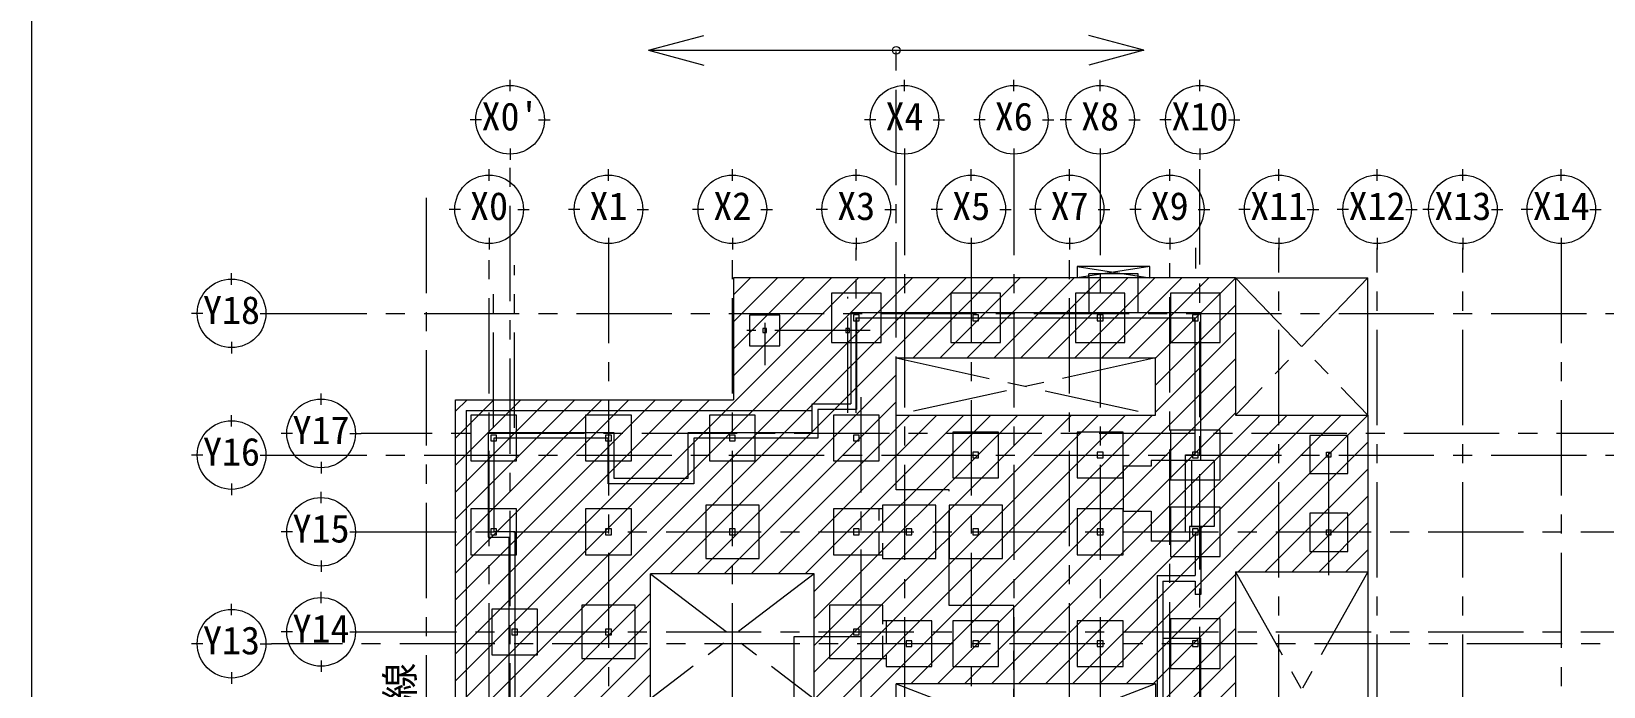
# Model space of a CAD drawing. Units: millimetres on the paper, enlarged 200 times, with parts at 1:1000. Extents: x -59400 to 184562, y -133173 to 46006.
# Drawn here: x 15604 to 32104, y 24112 to 30987 of the extents above; entities that cross this region are included whole.
import ezdxf
from ezdxf.enums import TextEntityAlignment as Align

# ---------------------------------------------------------------- set-up
doc = ezdxf.new("R2010")
doc.units = ezdxf.units.MM
doc.header["$LTSCALE"] = 200
doc.linetypes.add('CHAIN1', pattern=[8, 5, -1, 1, -1])
doc.linetypes.add('DASHED1', pattern=[1.8, 1.2, -0.6])
for name, color, linetype, lineweight in [('E-0', 4, 'CHAIN1', 5), ('E-1', 2, 'Continuous', 18), ('E-2', 7, 'Continuous', 9), ('E-3', 4, 'Continuous', 5), ('E-4', 3, 'Continuous', 13), ('E-5', 3, 'Continuous', 13), ('E-8', 2, 'Continuous', 18), ('E-A', 3, 'Continuous', 13), ('E-B', 2, 'CHAIN1', 18), ('E-E', 3, 'Continuous', 13)]:
    doc.layers.add(name, color=color, linetype=linetype, lineweight=lineweight)
doc.layers.add('E-D', color=7, linetype='Continuous')
doc.styles.add('ＭＳ ゴシック', font='')
doc.styles.get('ＭＳ ゴシック').set_extended_font_data('MS Gothic')

msp = doc.modelspace()

# ---------------------------------------------------------------- linework, layer by layer
at = {"layer": 'E-0', "color": 6, "linetype": 'Continuous', "lineweight": 20}
for p, q in [((15603.9, 31464.7), (15603.9, 10392.8)), ((22080.4, 30789.5), (27280.4, 30789.5))]:
    msp.add_line(p, q, dxfattribs=at)
at = {"layer": 'E-0', "color": 6, "lineweight": 20}
for p, q in [((24680.4, 26175.9), (24680.4, 30789.5)), ((25234.4, 26175.9), (24680.4, 26175.9)), ((25234.4, 24961.9), (25234.4, 26175.9)), ((25914.4, 24961.9), (25234.4, 24961.9)), ((25914.4, 23087.9), (25914.4, 24961.9))]:
    msp.add_line(p, q, dxfattribs=at)
at = {"layer": 'E-0'}
for p, q in [((20627.4, 16956), (20627.4, 29640.5)), ((24767.4, 29640.5), (24767.4, 15987.2)), ((27867.4, 22140.6), (27867.4, 29640.5)), ((20407.4, 15987.2), (20407.4, 28717.2)), ((24260.4, 26984.2), (24260.4, 28717.2)), ((25467.4, 28717.2), (25467.4, 15987.2)), ((29727.4, 15656.9), (29727.4, 28717.2)), ((30627.4, 15656.9), (30627.4, 28717.2)), ((20674.4, 26828.9), (20674.4, 28535.9)), ((20454.4, 26828.9), (20454.4, 28317.2)), ((24171.4, 26984.2), (24171.4, 28200.6)), ((18124.2, 28028.9), (36469.1, 28028.9)), ((23299.4, 27929.3), (23299.4, 27483.7)), ((24406.3, 27848.9), (23112.2, 27848.9)), ((24307.4, 27149.6), (24307.4, 15987.2)), ((37409.1, 26768.9), (19064.2, 26768.9)), ((18124.2, 26541.9), (36469.1, 26541.9))]:
    msp.add_line(p, q, dxfattribs=at)
at = {"layer": 'E-0', "color": 6, "linetype": 'Continuous', "lineweight": 20}
msp.add_circle((24680.4, 30789.5), 40, dxfattribs=at)
at = {"layer": 'E-1'}
for p, q in [((24000.4, 28241.9), (24000.4, 27721.9)), ((25254.4, 28241.9), (25254.4, 27721.9)), ((26560.4, 28241.9), (26560.4, 27721.9)), ((24000.4, 27721.9), (24520.4, 27721.9)), ((25254.4, 27721.9), (25774.4, 27721.9)), ((26560.4, 27721.9), (27080.4, 27721.9)), ((27560.4, 26801.9), (27560.4, 26281.9)), ((27560.4, 26281.9), (28080.4, 26281.9)), ((24020.4, 25975.9), (24020.4, 25495.9)), ((24534.4, 25975.9), (24020.4, 25975.9)), ((24534.4, 26015.9), (24534.4, 25975.9)), ((24020.4, 25495.9), (24534.4, 25495.9)), ((24534.4, 25495.9), (24534.4, 25455.9)), ((24540.4, 24801.9), (24540.4, 24965.9)), ((25054.4, 24801.9), (24540.4, 24801.9)), ((28080.4, 24821.9), (27560.4, 24821.9)), ((28080.4, 24301.9), (28080.4, 24821.9)), ((23980.4, 24405.9), (24574.4, 24405.9)), ((24574.4, 24405.9), (24574.4, 24321.9))]:
    msp.add_line(p, q, dxfattribs=at)
at = {"layer": 'E-1', "linetype": 'DASHED1'}
for p, q in [((24500.4, 25495.9), (24500.4, 25975.9)), ((24534.4, 25975.9), (24534.4, 25495.9)), ((24540.4, 24405.9), (24540.4, 24801.9)), ((24574.4, 24801.9), (24574.4, 24405.9))]:
    msp.add_line(p, q, dxfattribs=at)
at = {"layer": 'E-1'}
for points in [[(24520.4, 27721.9), (24520.4, 28241.9), (24000.4, 28241.9)], [(25774.4, 27721.9), (25774.4, 28241.9), (25254.4, 28241.9)], [(27080.4, 27721.9), (27080.4, 28241.9), (26560.4, 28241.9)], [(28080.4, 26281.9), (28080.4, 26801.9), (27560.4, 26801.9)], [(24534.4, 25455.9), (25094.4, 25455.9), (25094.4, 26015.9), (24534.4, 26015.9)], [(24540.4, 24965.9), (23980.4, 24965.9), (23980.4, 24405.9)], [(24574.4, 24321.9), (25054.4, 24321.9), (25054.4, 24801.9)], [(27560.4, 24821.9), (27560.4, 24301.9), (28080.4, 24301.9)]]:
    msp.add_lwpolyline(points, dxfattribs=at)
for points in [[(27560.4, 27721.9), (28080.4, 27721.9), (28080.4, 28241.9), (27560.4, 28241.9)], [(23139.4, 27688.9), (23459.4, 27688.9), (23459.4, 28008.9), (23139.4, 28008.9)], [(20214.4, 26481.9), (20694.4, 26481.9), (20694.4, 26961.9), (20214.4, 26961.9)], [(21420.3, 26481.9), (21900.3, 26481.9), (21900.3, 26961.9), (21420.3, 26961.9)], [(22720.4, 26481.9), (23200.4, 26481.9), (23200.4, 26961.9), (22720.4, 26961.9)], [(24020.4, 26481.9), (24500.4, 26481.9), (24500.4, 26961.9), (24020.4, 26961.9)], [(25274.4, 26301.9), (25754.4, 26301.9), (25754.4, 26781.9), (25274.4, 26781.9)], [(26580.4, 26301.9), (27060.4, 26301.9), (27060.4, 26781.9), (26580.4, 26781.9)], [(29020.4, 26346.9), (29420.4, 26346.9), (29420.4, 26746.9), (29020.4, 26746.9)], [(20214.4, 25495.9), (20694.4, 25495.9), (20694.4, 25975.9), (20214.4, 25975.9)], [(21420.3, 25495.9), (21900.3, 25495.9), (21900.3, 25975.9), (21420.3, 25975.9)], [(22680.4, 25455.9), (23240.4, 25455.9), (23240.4, 26015.9), (22680.4, 26015.9)], [(25234.4, 25455.9), (25794.4, 25455.9), (25794.4, 26015.9), (25234.4, 26015.9)], [(26580.4, 25495.9), (27060.4, 25495.9), (27060.4, 25975.9), (26580.4, 25975.9)], [(27560.4, 25475.9), (28080.4, 25475.9), (28080.4, 25995.9), (27560.4, 25995.9)], [(29020.4, 25530.9), (29420.4, 25530.9), (29420.4, 25930.9), (29020.4, 25930.9)], [(20434.4, 24445.9), (20914.4, 24445.9), (20914.4, 24925.9), (20434.4, 24925.9)], [(21380.3, 24405.9), (21940.3, 24405.9), (21940.3, 24965.9), (21380.3, 24965.9)], [(25274.4, 24321.9), (25754.4, 24321.9), (25754.4, 24801.9), (25274.4, 24801.9)], [(26580.4, 24321.9), (27060.4, 24321.9), (27060.4, 24801.9), (26580.4, 24801.9)]]:
    msp.add_lwpolyline(points, close=True, dxfattribs=at)
at = {"layer": 'E-2'}
for p, q in [((26700.3, 28412.9), (26700.3, 28444.9)), ((27220.4, 28444.9), (26700.3, 28444.9)), ((26700.3, 28412.9), (26700.3, 28038.9)), ((27220.4, 28038.9), (27220.4, 28444.9)), ((24203.4, 28038.9), (27877.4, 28038.9)), ((24203.4, 28038.9), (24203.4, 27078.9)), ((27877.4, 26484.9), (27877.4, 28038.9)), ((23797.3, 27078.9), (24203.4, 27078.9)), ((20167.4, 27008.9), (23797.3, 27008.9)), ((20397.4, 26778.9), (20397.4, 25678.9)), ((27877.4, 25792.9), (27877.4, 25078.9)), ((20397.4, 25678.9), (20617.3, 25678.9)), ((27817.4, 25732.9), (27817.4, 25278.9)), ((27417.4, 25278.9), (27817.4, 25278.9)), ((27477.4, 25218.9), (27817.4, 25218.9)), ((27817.4, 25218.9), (27817.4, 25078.9)), ((27877.4, 25078.9), (27817.4, 25078.9)), ((27477.4, 24618.9), (27877.4, 24618.9)), ((27877.4, 22724.9), (27877.4, 24618.9))]:
    msp.add_line(p, q, dxfattribs=at)
for points in [[(27817.4, 25732.9), (27717.4, 25732.9), (27717.4, 26544.9), (27817.4, 26544.9), (27817.4, 27978.9), (24263.4, 27978.9), (24263.4, 27018.9), (23857.3, 27018.9), (23857.3, 26718.9), (22557.4, 26718.9), (22557.4, 26238.9), (21657.3, 26238.9), (21657.3, 26718.9), (20457.4, 26718.9), (20457.4, 25738.9), (20677.3, 25738.9), (20677.3, 23538.9)], [(20397.4, 26778.9), (21717.3, 26778.9), (21717.3, 26298.9), (22497.4, 26298.9), (22497.4, 26778.9), (23797.3, 26778.9), (23797.3, 27078.9)], [(20167.4, 27008.9), (20167.4, 22268.9), (22967.3, 22268.9), (22967.3, 21848.9)], [(27877.4, 26484.9), (27777.4, 26484.9), (27777.4, 25792.9), (27877.4, 25792.9)], [(20397.4, 23598.9), (20617.3, 23598.9), (20617.3, 25678.9)], [(27417.4, 25278.9), (27417.4, 22664.9), (33357.4, 22664.9)], [(27477.4, 25218.9), (27477.4, 22724.9), (33417.4, 22724.9), (33417.4, 22324.9)]]:
    msp.add_lwpolyline(points, dxfattribs=at)
at = {"layer": 'E-3', "linetype": 'CHAIN1'}
for p, q in [((25914.4, 29640.5), (25914.4, 21248.7)), ((26820.4, 29640.5), (26820.4, 21992.9)), ((21660.4, 28717.2), (21660.4, 15987.2)), ((22960.4, 15987.2), (22960.4, 28717.2)), ((26500.4, 15987.2), (26500.4, 28717.2)), ((27820.4, 28717.2), (27820.4, 28500.9)), ((28694.4, 15656.9), (28694.4, 28717.2)), ((31660.4, 28717.2), (31660.4, 15656.9)), ((27550.4, 15999.1), (27550.4, 28557.2)), ((29220.4, 25705.9), (29220.4, 26571.9)), ((29220.4, 25282.4), (29220.4, 26571.9)), ((19064.2, 25735.9), (37409.1, 25735.9)), ((19064.2, 24685.9), (37409.1, 24685.9)), ((36469.1, 24561.9), (18124.2, 24561.9))]:
    msp.add_line(p, q, dxfattribs=at)
at = {"layer": 'E-3', "color": 2, "lineweight": 18}
for p, q in [((28240.4, 28401.9), (22973.4, 28401.9)), ((22973.4, 28401.9), (22973.4, 27121.9)), ((26580.3, 28521.9), (26580.3, 28401.9)), ((27340.4, 28521.9), (26580.3, 28521.9)), ((27340.4, 28401.9), (27340.4, 28521.9)), ((28240.4, 28401.9), (28240.4, 26961.9)), ((28240.4, 28401.9), (29630.4, 28401.9)), ((29630.4, 26961.9), (29630.4, 28401.9)), ((24680.4, 27561.9), (27400.4, 27561.9)), ((24680.4, 26961.9), (24680.4, 27561.9)), ((27400.4, 26961.9), (27400.4, 27561.9)), ((20054.4, 16995.9), (20054.4, 27121.9)), ((20054.4, 27121.9), (22973.4, 27121.9)), ((24680.4, 26961.9), (27400.4, 26961.9)), ((28240.4, 26961.9), (29630.4, 26961.9)), ((29630.4, 26961.9), (29630.4, 25315.9)), ((22100.3, 23981.9), (22100.3, 25295.9)), ((28240.4, 25315.9), (29630.4, 25315.9)), ((28240.4, 25315.9), (28240.4, 22837.9)), ((29630.4, 25315.9), (29630.4, 22837.9)), ((27400.4, 24141.9), (24680.4, 24141.9)), ((24680.4, 23087.9), (24680.4, 24141.9)), ((27400.4, 24141.9), (27400.4, 23087.9))]:
    msp.add_line(p, q, dxfattribs=at)
msp.add_lwpolyline([(23820.4, 23981.9), (23820.4, 25295.9), (22100.3, 25295.9)], dxfattribs=at)
at = {"layer": 'E-4', "color": 7, "linetype": 'CHAIN1', "lineweight": 9}
for p, q in [((26580.3, 28521.9), (27340.4, 28401.9)), ((27340.4, 28521.9), (26580.3, 28401.9)), ((28240.4, 28401.9), (29630.4, 26961.9)), ((29630.4, 28401.9), (28240.4, 26961.9)), ((24680.4, 27561.9), (27400.4, 26961.9)), ((27400.4, 27561.9), (24680.4, 26961.9)), ((22100.3, 25295.9), (23820.4, 23981.9)), ((23820.4, 25295.9), (22100.3, 23981.9)), ((28240.4, 25315.9), (29630.4, 22837.9)), ((29630.4, 25315.9), (28240.4, 22837.9)), ((27400.4, 24141.9), (24680.4, 23087.9)), ((24680.4, 24141.9), (27400.4, 23087.9))]:
    msp.add_line(p, q, dxfattribs=at)
at = {"layer": 'E-4'}
for points in [[(24230.4, 27951.9), (24290.4, 27951.9), (24290.4, 28011.9), (24230.4, 28011.9)], [(25484.4, 27951.9), (25544.4, 27951.9), (25544.4, 28011.9), (25484.4, 28011.9)], [(26790.4, 27951.9), (26850.4, 27951.9), (26850.4, 28011.9), (26790.4, 28011.9)], [(27790.4, 27951.9), (27850.4, 27951.9), (27850.4, 28011.9), (27790.4, 28011.9)], [(20424.4, 26691.9), (20484.4, 26691.9), (20484.4, 26751.9), (20424.4, 26751.9)], [(21630.4, 26691.9), (21690.4, 26691.9), (21690.4, 26751.9), (21630.4, 26751.9)], [(22930.4, 26691.9), (22990.4, 26691.9), (22990.4, 26751.9), (22930.4, 26751.9)], [(24230.4, 26691.9), (24290.4, 26691.9), (24290.4, 26751.9), (24230.4, 26751.9)], [(25484.4, 26511.9), (25544.4, 26511.9), (25544.4, 26571.9), (25484.4, 26571.9)], [(26790.4, 26511.9), (26850.4, 26511.9), (26850.4, 26571.9), (26790.4, 26571.9)], [(27790.4, 26511.9), (27850.4, 26511.9), (27850.4, 26571.9), (27790.4, 26571.9)], [(20424.4, 25705.9), (20484.4, 25705.9), (20484.4, 25765.9), (20424.4, 25765.9)], [(21630.4, 25705.9), (21690.4, 25705.9), (21690.4, 25765.9), (21630.4, 25765.9)], [(22930.4, 25705.9), (22990.4, 25705.9), (22990.4, 25765.9), (22930.4, 25765.9)], [(24230.4, 25705.9), (24290.4, 25705.9), (24290.4, 25765.9), (24230.4, 25765.9)], [(24784.4, 25705.9), (24844.4, 25705.9), (24844.4, 25765.9), (24784.4, 25765.9)], [(25484.4, 25705.9), (25544.4, 25705.9), (25544.4, 25765.9), (25484.4, 25765.9)], [(26790.4, 25705.9), (26850.4, 25705.9), (26850.4, 25765.9), (26790.4, 25765.9)], [(27790.4, 25705.9), (27850.4, 25705.9), (27850.4, 25765.9), (27790.4, 25765.9)], [(20644.4, 24655.9), (20704.4, 24655.9), (20704.4, 24715.9), (20644.4, 24715.9)], [(21630.4, 24655.9), (21690.4, 24655.9), (21690.4, 24715.9), (21630.4, 24715.9)], [(24230.4, 24655.9), (24290.4, 24655.9), (24290.4, 24715.9), (24230.4, 24715.9)], [(24784.4, 24531.9), (24844.4, 24531.9), (24844.4, 24591.9), (24784.4, 24591.9)], [(25484.4, 24531.9), (25544.4, 24531.9), (25544.4, 24591.9), (25484.4, 24591.9)], [(26790.4, 24531.9), (26850.4, 24531.9), (26850.4, 24591.9), (26790.4, 24591.9)], [(27790.4, 24531.9), (27850.4, 24531.9), (27850.4, 24591.9), (27790.4, 24591.9)]]:
    msp.add_lwpolyline(points, close=True, dxfattribs=at)
at = {"layer": 'E-5'}
msp.add_line((27757.3, 25638.9), (27357.3, 25638.9), dxfattribs=at)
for points in [[(28017.3, 26484.9), (27357.3, 26484.9), (27357.3, 26424.9), (27061.4, 26424.9), (27061.4, 25953.4), (27357.3, 25953.4), (27357.3, 25638.9)], [(28017.3, 26484.9), (28017.3, 25792.9), (27757.3, 25792.9), (27757.3, 25638.9)]]:
    msp.add_lwpolyline(points, dxfattribs=at)
msp.add_lwpolyline([(24307.4, 24638.9), (24307.4, 23988.9), (23607.4, 23988.9), (23607.4, 24638.9)], close=True, dxfattribs=at)
at = {"layer": 'E-8', "color": 1}
for p, q in [((22080.4, 30789.5), (22659.9, 30944.8)), ((27280.4, 30789.5), (26700.8, 30944.8)), ((22080.4, 30789.5), (22659.9, 30634.2)), ((27280.4, 30789.5), (26700.8, 30634.2))]:
    msp.add_line(p, q, dxfattribs=at)
at = {"layer": 'E-8'}
for p, q in [((20627.4, 30360.5), (20627.4, 30480.5)), ((24767.4, 30360.5), (24767.4, 30480.5)), ((25914.4, 30360.5), (25914.4, 30480.5)), ((26820.4, 30360.5), (26820.4, 30480.5)), ((27867.4, 30360.5), (27867.4, 30480.5)), ((20327.4, 30060.5), (20207.4, 30060.5)), ((20927.4, 30060.5), (21047.4, 30060.5)), ((24467.4, 30060.5), (24347.4, 30060.5)), ((25067.4, 30060.5), (25187.4, 30060.5)), ((25614.4, 30060.5), (25494.4, 30060.5)), ((26214.4, 30060.5), (26334.4, 30060.5)), ((26520.4, 30060.5), (26400.4, 30060.5)), ((27120.4, 30060.5), (27240.4, 30060.5)), ((27567.4, 30060.5), (27447.4, 30060.5)), ((28167.4, 30060.5), (28287.4, 30060.5)), ((20627.4, 29760.5), (20627.4, 29640.5)), ((24767.4, 29760.5), (24767.4, 29640.5)), ((25914.4, 29760.5), (25914.4, 29640.5)), ((26820.4, 29760.5), (26820.4, 29640.5)), ((27867.4, 29760.5), (27867.4, 29640.5)), ((20407.4, 29420.5), (20407.4, 29540.5)), ((21660.4, 29420.5), (21660.4, 29540.5)), ((22960.4, 29420.5), (22960.4, 29540.5)), ((24260.4, 29420.5), (24260.4, 29540.5)), ((25467.4, 29420.5), (25467.4, 29540.5)), ((26500.4, 29420.5), (26500.4, 29540.5)), ((27550.4, 29420.5), (27550.4, 29540.5)), ((28694.4, 29420.5), (28694.4, 29540.5)), ((29727.4, 29420.5), (29727.4, 29540.5)), ((30627.4, 29420.5), (30627.4, 29540.5)), ((31660.4, 29420.5), (31660.4, 29540.5)), ((20107.4, 29120.5), (19987.4, 29120.5)), ((20707.4, 29120.5), (20827.4, 29120.5)), ((21360.4, 29120.5), (21240.4, 29120.5)), ((21960.4, 29120.5), (22080.4, 29120.5)), ((22660.4, 29120.5), (22540.4, 29120.5)), ((23260.4, 29120.5), (23380.4, 29120.5)), ((23960.4, 29120.5), (23840.4, 29120.5)), ((24560.4, 29120.5), (24680.4, 29120.5)), ((25167.4, 29120.5), (25047.4, 29120.5)), ((25767.4, 29120.5), (25887.4, 29120.5)), ((26200.4, 29120.5), (26080.4, 29120.5)), ((26800.4, 29120.5), (26920.4, 29120.5)), ((27250.4, 29120.5), (27130.4, 29120.5)), ((27850.4, 29120.5), (27970.4, 29120.5)), ((28394.4, 29120.5), (28274.4, 29120.5)), ((28994.4, 29120.5), (29114.4, 29120.5)), ((29427.4, 29120.5), (29307.4, 29120.5)), ((30027.4, 29120.5), (30147.4, 29120.5)), ((30327.4, 29120.5), (30207.4, 29120.5)), ((30927.4, 29120.5), (31047.3, 29120.5)), ((31360.4, 29120.5), (31240.4, 29120.5)), ((31960.4, 29120.5), (32080.4, 29120.5)), ((20407.4, 28820.5), (20407.4, 28700.5)), ((21660.4, 28820.5), (21660.4, 28700.5)), ((22960.4, 28820.5), (22960.4, 28700.5)), ((24260.4, 28820.5), (24260.4, 28700.5)), ((25467.4, 28820.5), (25467.4, 28700.5)), ((26500.4, 28820.5), (26500.4, 28700.5)), ((27550.4, 28820.5), (27550.4, 28700.5)), ((28694.4, 28820.5), (28694.4, 28700.5)), ((29727.4, 28820.5), (29727.4, 28700.5)), ((30627.4, 28820.5), (30627.4, 28700.5)), ((31660.4, 28820.5), (31660.4, 28700.5)), ((17704.2, 28328.9), (17704.2, 28448.9)), ((17404.2, 28028.9), (17284.2, 28028.9)), ((18004.2, 28028.9), (18124.2, 28028.9)), ((17704.2, 27728.9), (17704.2, 27608.9)), ((18644.2, 27068.9), (18644.2, 27188.9)), ((17704.2, 26841.9), (17704.2, 26961.9)), ((18344.2, 26768.9), (18224.2, 26768.9)), ((18944.2, 26768.9), (19064.2, 26768.9)), ((17404.2, 26541.9), (17284.2, 26541.9)), ((18004.2, 26541.9), (18124.2, 26541.9)), ((18644.2, 26468.9), (18644.2, 26348.9)), ((17704.2, 26241.9), (17704.2, 26121.9)), ((18644.2, 26035.9), (18644.2, 26155.9)), ((18344.2, 25735.9), (18224.2, 25735.9)), ((18944.2, 25735.9), (19064.2, 25735.9)), ((18644.2, 25435.9), (18644.2, 25315.9)), ((18644.2, 24985.9), (18644.2, 25105.9)), ((17704.2, 24861.9), (17704.2, 24981.9)), ((18344.2, 24685.9), (18224.2, 24685.9)), ((18944.2, 24685.9), (19064.2, 24685.9)), ((17404.2, 24561.9), (17284.2, 24561.9)), ((18004.2, 24561.9), (18124.2, 24561.9)), ((17704.2, 24261.9), (17704.2, 24141.9)), ((18644.2, 24385.9), (18644.2, 24265.9))]:
    msp.add_line(p, q, dxfattribs=at)
at = {"layer": 'E-8', "color": 4, "lineweight": 5}
for p, q in [((20054.4, 23323.9), (25132.3, 28401.9)), ((20054.4, 23606.7), (24849.5, 28401.9)), ((20054.4, 23889.6), (24566.6, 28401.9)), ((20054.4, 24172.4), (24283.8, 28401.9)), ((22309.2, 25295.9), (25415.2, 28401.9)), ((22979.4, 27380.3), (24001, 28401.9)), ((22979.4, 28228.8), (23152.4, 28401.9)), ((22979.4, 27663.1), (23718.1, 28401.9)), ((22979.4, 27946), (23435.3, 28401.9)), ((24858, 27561.9), (25698, 28401.9)), ((25140.9, 27561.9), (25980.9, 28401.9)), ((25423.7, 27561.9), (26263.7, 28401.9)), ((25706.5, 27561.9), (26546.5, 28401.9)), ((25989.4, 27561.9), (26829.4, 28401.9)), ((26272.2, 27561.9), (27112.2, 28401.9)), ((26555.1, 27561.9), (27395.1, 28401.9)), ((26837.9, 27561.9), (27677.9, 28401.9)), ((27120.8, 27561.9), (27960.8, 28401.9)), ((27400.4, 27558.6), (28240.4, 28398.6)), ((27400.4, 27275.8), (28240.4, 28115.8)), ((27400.4, 26992.9), (28240.4, 27832.9)), ((24832.1, 24141.9), (28240.4, 27550.1)), ((22592, 25295.9), (24680.4, 27384.2)), ((25115, 24141.9), (28240.4, 27267.3)), ((20054.4, 27000.9), (20175.4, 27121.9)), ((20054.4, 25586.6), (21589.6, 27121.9)), ((20054.4, 25869.5), (21306.7, 27121.9)), ((20054.4, 26152.3), (21023.9, 27121.9)), ((20054.4, 26435.2), (20741.1, 27121.9)), ((20054.4, 26718), (20458.2, 27121.9)), ((20054.4, 24455.3), (22721, 27121.9)), ((20054.4, 25303.8), (21872.4, 27121.9)), ((20054.4, 24738.1), (22438.1, 27121.9)), ((20054.4, 25021), (22155.3, 27121.9)), ((22874.9, 25295.9), (24680.4, 27101.4)), ((20054.4, 20212.6), (26803.6, 26961.9)), ((20054.4, 19929.8), (27086.4, 26961.9)), ((20054.4, 19646.9), (27369.3, 26961.9)), ((23157.7, 25295.9), (24823.7, 26961.9)), ((23440.5, 25295.9), (25106.5, 26961.9)), ((23723.4, 25295.9), (25389.4, 26961.9)), ((23820.4, 24544.3), (26237.9, 26961.9)), ((23820.4, 25110), (25672.2, 26961.9)), ((23820.4, 24827.2), (25955.1, 26961.9)), ((23820.4, 24261.5), (26520.8, 26961.9)), ((25397.8, 24141.9), (28240.4, 26984.4)), ((25680.6, 24141.9), (28500.6, 26961.9)), ((25963.5, 24141.9), (28783.5, 26961.9)), ((26246.3, 24141.9), (29066.3, 26961.9)), ((26529.2, 24141.9), (29349.2, 26961.9)), ((26812, 24141.9), (29630.4, 26960.2)), ((28268.9, 25315.9), (29630.4, 26677.4)), ((28551.7, 25315.9), (29630.4, 26394.5)), ((28834.5, 25315.9), (29630.4, 26111.7)), ((29117.4, 25315.9), (29630.4, 25828.8)), ((29400.2, 25315.9), (29630.4, 25546)), ((27094.9, 24141.9), (28240.4, 25287.4)), ((20054.4, 23041.1), (22100.3, 25087.1)), ((27377.7, 24141.9), (28240.4, 25004.5)), ((20054.4, 22758.2), (22100.3, 24804.2)), ((27400.4, 23881.7), (28240.4, 24721.7)), ((20054.4, 22475.4), (22100.3, 24521.4)), ((27400.4, 23598.8), (28240.4, 24438.8)), ((20054.4, 22192.5), (22100.3, 24238.5)), ((27400.4, 23316), (28240.4, 24156))]:
    msp.add_line(p, q, dxfattribs=at)
at = {"layer": 'E-8'}
for centre in [(20627.4, 30060.5), (24767.4, 30060.5), (25914.4, 30060.5), (26820.4, 30060.5), (27867.4, 30060.5), (20407.4, 29120.5), (21660.4, 29120.5), (22960.4, 29120.5), (24260.4, 29120.5), (25467.4, 29120.5), (26500.4, 29120.5), (27550.4, 29120.5), (28694.4, 29120.5), (29727.4, 29120.5), (30627.4, 29120.5), (31660.4, 29120.5), (17704.2, 28028.9), (18644.2, 26768.9), (17704.2, 26541.9), (18644.2, 25735.9), (17704.2, 24561.9), (18644.2, 24685.9)]:
    msp.add_circle(centre, 360, dxfattribs=at)
at = {"layer": 'E-A'}
for p, q in [((29195.4, 26521.9), (29195.4, 26571.9)), ((29195.4, 26571.9), (29245.4, 26571.9)), ((29245.4, 26521.9), (29245.4, 26571.9)), ((29195.4, 26521.9), (29245.4, 26521.9)), ((29195.4, 25755.9), (29245.4, 25755.9)), ((29195.4, 25705.9), (29195.4, 25755.9)), ((29245.4, 25705.9), (29245.4, 25755.9)), ((29195.4, 25705.9), (29245.4, 25705.9))]:
    msp.add_line(p, q, dxfattribs=at)
at = {"layer": 'E-B'}
msp.add_line((19747.4, 29241.2), (19747.4, 15574.2), dxfattribs=at)
at = {"layer": 'E-E'}
for points in [[(23279.4, 27828.9), (23319.4, 27828.9), (23319.4, 27868.9), (23279.4, 27868.9)], [(24151.4, 27828.9), (24191.4, 27828.9), (24191.4, 27868.9), (24151.4, 27868.9)]]:
    msp.add_lwpolyline(points, close=True, dxfattribs=at)

# ---------------------------------------------------------------- texts
at = {"layer": 'E-8', "color": 7, "style": 'ＭＳ ゴシック'}
for s, p in [("X0'", (20327.4, 29860.5)), ('X4', (24567.4, 29860.5)), ('X6', (25714.4, 29860.5)), ('X8', (26620.4, 29860.5)), ('X10', (27567.4, 29860.5)), ('X0', (20207.4, 28920.5)), ('X1', (21460.4, 28920.5)), ('X2', (22760.4, 28920.5)), ('X3', (24060.4, 28920.5)), ('X5', (25267.4, 28920.5)), ('X7', (26300.4, 28920.5)), ('X9', (27350.4, 28920.5)), ('X11', (28394.4, 28920.5)), ('X12', (29427.4, 28920.5)), ('X13', (30327.4, 28920.5)), ('X14', (31360.4, 28920.5)), ('Y18', (17404.2, 27828.9)), ('Y17', (18344.2, 26568.9)), ('Y16', (17404.2, 26341.9)), ('Y15', (18344.2, 25535.9)), ('Y14', (18344.2, 24485.9)), ('Y13', (17404.2, 24361.9))]:
    msp.add_text(s, height=293.3, dxfattribs=at).set_placement(p, align=Align.BOTTOM_LEFT)
at = {"layer": 'E-D', "style": 'ＭＳ ゴシック'}
msp.add_text('▽隣地境界線', height=293.3, rotation=90, dxfattribs=at).set_placement((19705.4, 21960.7), align=Align.BOTTOM_LEFT)

doc.saveas('drawing.dxf')
